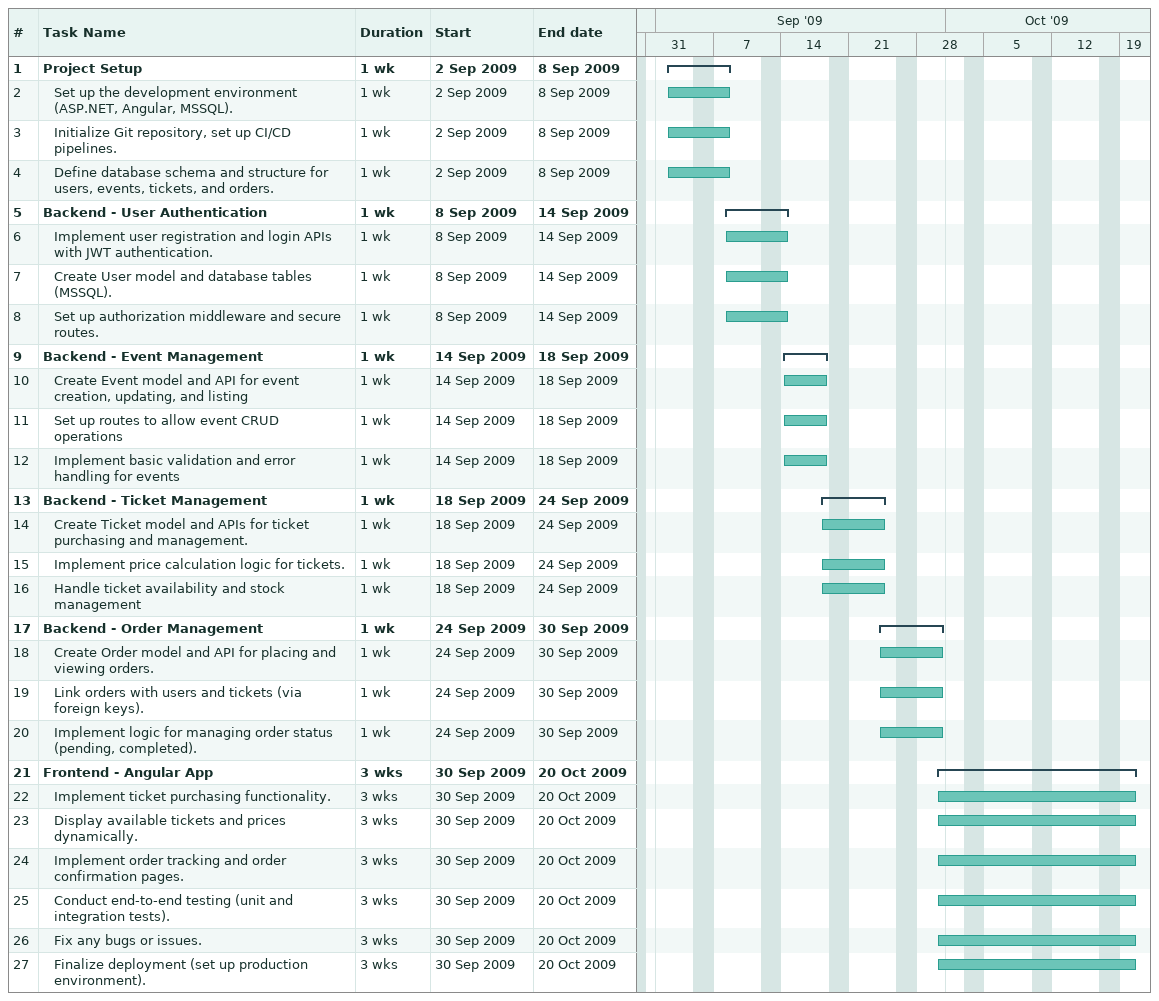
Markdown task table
| ID | Level | Task | Duration | Start | Finish |
|---|---|---|---|---|---|
| 1 | 1 | **Project Setup** | 1w | 2009-09-02 | 2009-09-08 |
| 2 | 2 | Set up the development environment (ASP.NET, Angular, MSSQL). | 1w | 2009-09-02 | 2009-09-08 |
| 3 | 2 | Initialize Git repository, set up CI/CD pipelines. | 1w | 2009-09-02 | 2009-09-08 |
| 4 | 2 | Define database schema and structure for users, events, tickets, and orders. | 1w | 2009-09-02 | 2009-09-08 |
| 5 | 1 | **Backend - User Authentication** | 1w | 2009-09-08 | 2009-09-14 |
| 6 | 2 | Implement user registration and login APIs with JWT authentication. | 1w | 2009-09-08 | 2009-09-14 |
| 7 | 2 | Create User model and database tables (MSSQL). | 1w | 2009-09-08 | 2009-09-14 |
| 8 | 2 | Set up authorization middleware and secure routes. | 1w | 2009-09-08 | 2009-09-14 |
| 9 | 1 | **Backend - Event Management** | 1w | 2009-09-14 | 2009-09-18 |
| 10 | 2 | Create Event model and API for event creation, updating, and listing | 1w | 2009-09-14 | 2009-09-18 |
| 11 | 2 | Set up routes to allow event CRUD operations | 1w | 2009-09-14 | 2009-09-18 |
| 12 | 2 | Implement basic validation and error handling for events | 1w | 2009-09-14 | 2009-09-18 |
| 13 | 1 | **Backend - Ticket Management** | 1w | 2009-09-18 | 2009-09-24 |
| 14 | 2 | Create Ticket model and APIs for ticket purchasing and management. | 1w | 2009-09-18 | 2009-09-24 |
| 15 | 2 | Implement price calculation logic for tickets. | 1w | 2009-09-18 | 2009-09-24 |
| 16 | 2 | Handle ticket availability and stock management | 1w | 2009-09-18 | 2009-09-24 |
| 17 | 1 | **Backend - Order Management** | 1w | 2009-09-24 | 2009-09-30 |
| 18 | 2 | Create Order model and API for placing and viewing orders. | 1w | 2009-09-24 | 2009-09-30 |
| 19 | 2 | Link orders with users and tickets (via foreign keys). | 1w | 2009-09-24 | 2009-09-30 |
| 20 | 2 | Implement logic for managing order status (pending, completed). | 1w | 2009-09-24 | 2009-09-30 |
| 21 | 1 | **Frontend - Angular App** | 3w | 2009-09-30 | 2009-10-20 |
| 22 | 2 | Implement ticket purchasing functionality. | 3w | 2009-09-30 | 2009-10-20 |
| 23 | 2 | Display available tickets and prices dynamically. | 3w | 2009-09-30 | 2009-10-20 |
| 24 | 2 | Implement order tracking and order confirmation pages. | 3w | 2009-09-30 | 2009-10-20 |
| 25 | 2 | Conduct end-to-end testing (unit and integration tests). | 3w | 2009-09-30 | 2009-10-20 |
| 26 | 2 | Fix any bugs or issues. | 3w | 2009-09-30 | 2009-10-20 |
| 27 | 2 | Finalize deployment (set up production environment). | 3w | 2009-09-30 | 2009-10-20 |
